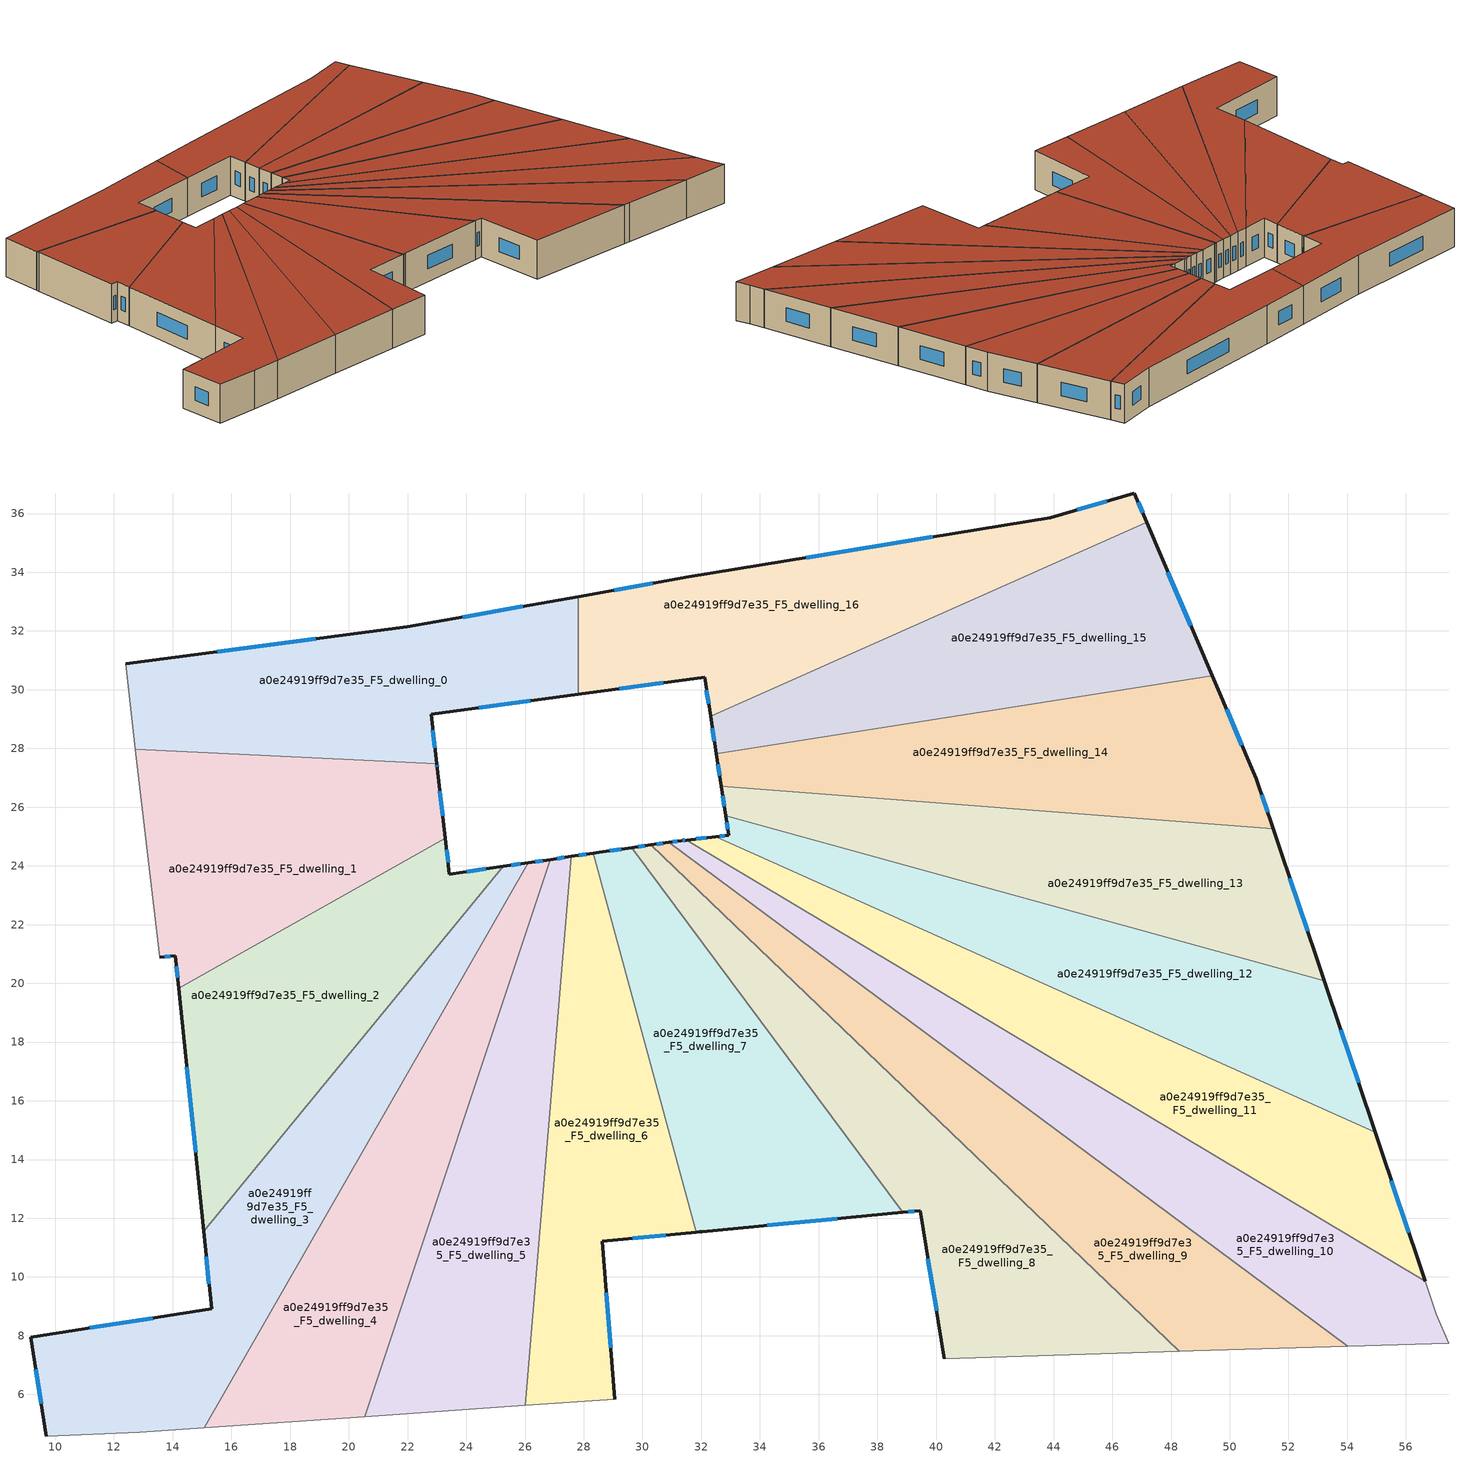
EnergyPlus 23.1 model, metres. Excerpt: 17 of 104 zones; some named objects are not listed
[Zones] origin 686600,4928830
a0e24919ff9d7e35_F5_dwelling_0
 floor to a0e24919ff9d7e35_F4_dwelling_0 (EU_floor_Construction): 27.81,33.17 27.81,29.84 22.8,29.17 22.99,27.47 12.73,27.97 12.39,30.89 21.99,32.14 z15
 wall outside (EU_wall_Construction): 27.81,33.17 21.99,32.14 12.39,30.89 / 22.99,27.47 22.8,29.17 27.81,29.84 z15:18
 wall to a0e24919ff9d7e35_F5_dwelling_16 (EU_wall_Construction): 27.81,29.84 27.81,33.17 z15:18
 wall to a0e24919ff9d7e35_F5_dwelling_1 (EU_wall_Construction): 12.73,27.97 22.99,27.47 z15:18
 wall adiabatic (EU_wall_Construction): 12.39,30.89 12.73,27.97 z15:18
 window (EU_Window_Construction): 18.87,31.73 15.52,31.3 / 25.92,32.84 23.88,32.48 / 24.43,29.39 26.18,29.62 / 22.93,28.02 22.86,28.62 z15.98:17.02
 roof outside (EU_roof_Construction): 27.81,29.84 27.81,33.17 21.99,32.14 12.39,30.89 12.73,27.97 22.99,27.47 22.8,29.17 z18
a0e24919ff9d7e35_F5_dwelling_1
 floor to a0e24919ff9d7e35_F4_dwelling_1 (EU_floor_Construction): 22.99,27.47 23.01,27.32 23.28,24.94 14.21,19.83 14.09,20.94 13.55,20.89 12.75,27.82 12.73,27.97 z15
 wall outside (EU_wall_Construction): 23.28,24.94 23.01,27.32 22.99,27.47 / 13.55,20.89 14.09,20.94 14.21,19.83 z15:18
 wall adiabatic (EU_wall_Construction): 12.73,27.97 12.75,27.82 13.55,20.89 z15:18
 wall to a0e24919ff9d7e35_F5_dwelling_2 (EU_wall_Construction): 14.21,19.83 23.28,24.94 z15:18
 window (EU_Window_Construction): 23.01,27.37 23,27.42 / 23.2,25.72 23.1,26.55 / 14.13,20.58 14.17,20.19 / 13.73,20.91 13.92,20.92 z15.98:17.02
 roof outside (EU_roof_Construction): 23.28,24.94 23.01,27.32 22.99,27.47 12.73,27.97 12.75,27.82 13.55,20.89 14.09,20.94 14.21,19.83 z18
a0e24919ff9d7e35_F5_dwelling_10
 floor to a0e24919ff9d7e35_F4_dwelling_10 (EU_floor_Construction): 56.66,9.85 57.03,8.73 57.45,7.75 54.02,7.65 30.89,24.8 31.31,24.86 31.5,24.88 z15
 wall outside (EU_wall_Construction): 31.5,24.88 31.31,24.86 30.89,24.8 z15:18
 wall adiabatic (EU_wall_Construction): 54.02,7.65 57.45,7.75 57.03,8.73 56.66,9.85 z15:18
 wall to a0e24919ff9d7e35_F5_dwelling_9 (EU_wall_Construction): 30.89,24.8 54.02,7.65 z15:18
 wall to a0e24919ff9d7e35_F5_dwelling_11 (EU_wall_Construction): 56.66,9.85 31.5,24.88 z15:18
 window (EU_Window_Construction): 31.18,24.84 31.03,24.82 / 31.44,24.87 31.37,24.87 z15.98:17.02
 roof outside (EU_roof_Construction): 57.45,7.75 57.03,8.73 56.66,9.85 31.5,24.88 31.31,24.86 30.89,24.8 54.02,7.65 z18
a0e24919ff9d7e35_F5_dwelling_11
 floor to a0e24919ff9d7e35_F4_dwelling_11 (EU_floor_Construction): 54.95,14.93 56.66,9.85 31.5,24.88 32.49,24.99 z15
 wall outside (EU_wall_Construction): 32.49,24.99 31.5,24.88 / 56.66,9.85 54.95,14.93 z15:18
 wall to a0e24919ff9d7e35_F5_dwelling_12 (EU_wall_Construction): 54.95,14.93 32.49,24.99 z15:18
 window (EU_Window_Construction): 32.17,24.95 31.82,24.92 / 56.1,11.5 55.5,13.28 z15.98:17.02
 roof outside (EU_roof_Construction): 56.66,9.85 54.95,14.93 32.49,24.99 31.5,24.88 z18
a0e24919ff9d7e35_F5_dwelling_12
 floor to a0e24919ff9d7e35_F4_dwelling_12 (EU_floor_Construction): 53.21,20.09 54.95,14.93 32.49,24.99 32.94,25.04 32.84,25.7 z15
 wall outside (EU_wall_Construction): 32.84,25.7 32.94,25.04 32.49,24.99 / 54.95,14.93 53.21,20.09 z15:18
 wall to a0e24919ff9d7e35_F5_dwelling_13 (EU_wall_Construction): 53.21,20.09 32.84,25.7 z15:18
 window (EU_Window_Construction): 32.8,25.02 32.64,25.01 / 32.87,25.49 32.91,25.26 / 54.38,16.61 53.78,18.41 z15.98:17.02
 roof outside (EU_roof_Construction): 54.95,14.93 53.21,20.09 32.84,25.7 32.94,25.04 32.49,24.99 z18
a0e24919ff9d7e35_F5_dwelling_13
 floor to a0e24919ff9d7e35_F4_dwelling_13 (EU_floor_Construction): 51.47,25.27 53.21,20.09 32.84,25.7 32.69,26.71 z15
 wall outside (EU_wall_Construction): 32.69,26.71 32.84,25.7 / 53.21,20.09 51.47,25.27 z15:18
 wall to a0e24919ff9d7e35_F5_dwelling_14 (EU_wall_Construction): 51.47,25.27 32.69,26.71 z15:18
 window (EU_Window_Construction): 32.74,26.38 32.79,26.03 / 52.65,21.77 52.04,23.59 z15.98:17.02
 roof outside (EU_roof_Construction): 53.21,20.09 51.47,25.27 32.69,26.71 32.84,25.7 z18
a0e24919ff9d7e35_F5_dwelling_14
 floor to a0e24919ff9d7e35_F4_dwelling_14 (EU_floor_Construction): 49.41,30.47 50.9,26.97 51.47,25.27 32.69,26.71 32.51,27.83 z15
 wall outside (EU_wall_Construction): 32.51,27.83 32.69,26.71 / 51.47,25.27 50.9,26.97 49.41,30.47 z15:18
 wall to a0e24919ff9d7e35_F5_dwelling_15 (EU_wall_Construction): 49.41,30.47 32.51,27.83 z15:18
 window (EU_Window_Construction): 32.57,27.46 32.63,27.07 / 50.42,28.11 49.89,29.33 / 51.29,25.82 51.09,26.42 z15.98:17.02
 roof outside (EU_roof_Construction): 51.47,25.27 50.9,26.97 49.41,30.47 32.51,27.83 32.69,26.71 z18
a0e24919ff9d7e35_F5_dwelling_15
 floor to a0e24919ff9d7e35_F4_dwelling_15 (EU_floor_Construction): 47.17,35.71 49.41,30.47 32.51,27.83 32.32,29.09 z15
 wall outside (EU_wall_Construction): 32.32,29.09 32.51,27.83 / 49.41,30.47 47.17,35.71 z15:18
 wall to a0e24919ff9d7e35_F5_dwelling_16 (EU_wall_Construction): 47.17,35.71 32.32,29.09 z15:18
 window (EU_Window_Construction): 32.38,28.68 32.45,28.24 / 48.68,32.18 47.89,34.01 z15.98:17.02
 roof outside (EU_roof_Construction): 49.41,30.47 47.17,35.71 32.32,29.09 32.51,27.83 z18
a0e24919ff9d7e35_F5_dwelling_16
 floor to a0e24919ff9d7e35_F4_dwelling_16 (EU_floor_Construction): 46.74,36.7 47.17,35.71 32.32,29.09 32.11,30.42 27.81,29.84 27.81,33.17 31.58,33.84 43.88,35.86 z15
 wall outside (EU_wall_Construction): 27.81,29.84 32.11,30.42 32.32,29.09 / 47.17,35.71 46.74,36.7 43.88,35.86 31.58,33.84 27.81,33.17 z15:18
 window (EU_Window_Construction): 32.18,29.99 32.25,29.53 / 29.21,30.03 30.71,30.23 / 30.36,33.62 29.04,33.39 / 39.88,35.2 35.58,34.5 / 45.81,36.43 44.81,36.13 / 47.03,36.03 46.88,36.38 z15.98:17.02
 roof outside (EU_roof_Construction): 47.17,35.71 46.74,36.7 43.88,35.86 31.58,33.84 27.81,33.17 27.81,29.84 32.11,30.42 32.32,29.09 z18
a0e24919ff9d7e35_F5_dwelling_2
 floor to a0e24919ff9d7e35_F4_dwelling_2 (EU_floor_Construction): 25.26,23.99 15.05,11.55 14.21,19.83 23.28,24.94 23.42,23.72 z15
 wall outside (EU_wall_Construction): 14.21,19.83 15.05,11.55 / 25.26,23.99 23.42,23.72 23.28,24.94 z15:18
 wall to a0e24919ff9d7e35_F5_dwelling_3 (EU_wall_Construction): 15.05,11.55 25.26,23.99 z15:18
 window (EU_Window_Construction): 14.48,17.14 14.78,14.25 / 23.38,24.12 23.33,24.54 / 24.66,23.9 24.02,23.81 z15.98:17.02
 roof outside (EU_roof_Construction): 15.05,11.55 25.26,23.99 23.42,23.72 23.28,24.94 14.21,19.83 z18
a0e24919ff9d7e35_F5_dwelling_3
 floor to a0e24919ff9d7e35_F4_dwelling_3 (EU_floor_Construction): 26.1,24.11 15.08,4.86 12.88,4.71 9.69,4.58 9.17,7.95 15.32,8.91 15.05,11.55 25.26,23.99 z15
 wall outside (EU_wall_Construction): 15.05,11.55 15.32,8.91 9.17,7.95 9.69,4.58 / 26.1,24.11 25.26,23.99 z15:18
 wall to a0e24919ff9d7e35_F5_dwelling_4 (EU_wall_Construction): 15.08,4.86 26.1,24.11 z15:18
 wall adiabatic (EU_wall_Construction): 9.69,4.58 12.88,4.71 15.08,4.86 z15:18
 window (EU_Window_Construction): 15.14,10.69 15.23,9.77 / 25.83,24.07 25.54,24.03 / 9.34,6.86 9.52,5.68 / 13.32,8.6 11.17,8.26 z15.98:17.02
 roof outside (EU_roof_Construction): 15.08,4.86 26.1,24.11 25.26,23.99 15.05,11.55 15.32,8.91 9.17,7.95 9.69,4.58 12.88,4.71 z18
a0e24919ff9d7e35_F5_dwelling_4
 floor to a0e24919ff9d7e35_F4_dwelling_4 (EU_floor_Construction): 26.85,24.22 20.54,5.25 15.08,4.86 26.1,24.11 z15
 wall outside (EU_wall_Construction): 26.85,24.22 26.1,24.11 z15:18
 wall to a0e24919ff9d7e35_F5_dwelling_5 (EU_wall_Construction): 20.54,5.25 26.85,24.22 z15:18
 wall adiabatic (EU_wall_Construction): 15.08,4.86 20.54,5.25 z15:18
 window (EU_Window_Construction): 26.61,24.18 26.35,24.14 z15.98:17.02
 roof outside (EU_roof_Construction): 20.54,5.25 26.85,24.22 26.1,24.11 15.08,4.86 z18
a0e24919ff9d7e35_F5_dwelling_5
 floor to a0e24919ff9d7e35_F4_dwelling_5 (EU_floor_Construction): 27.58,24.32 26.01,5.63 20.54,5.25 26.85,24.22 z15
 wall outside (EU_wall_Construction): 27.58,24.32 26.85,24.22 z15:18
 wall to a0e24919ff9d7e35_F5_dwelling_6 (EU_wall_Construction): 26.01,5.63 27.58,24.32 z15:18
 wall adiabatic (EU_wall_Construction): 20.54,5.25 26.01,5.63 z15:18
 window (EU_Window_Construction): 27.34,24.29 27.09,24.25 z15.98:17.02
 roof outside (EU_roof_Construction): 26.01,5.63 27.58,24.32 26.85,24.22 20.54,5.25 z18
a0e24919ff9d7e35_F5_dwelling_6
 floor to a0e24919ff9d7e35_F4_dwelling_6 (EU_floor_Construction): 28.33,24.43 31.84,11.53 28.63,11.22 29.06,5.84 26.01,5.63 27.58,24.32 z15
 wall outside (EU_wall_Construction): 28.33,24.43 27.58,24.32 / 29.06,5.84 28.63,11.22 31.84,11.53 z15:18
 wall to a0e24919ff9d7e35_F5_dwelling_7 (EU_wall_Construction): 31.84,11.53 28.33,24.43 z15:18
 wall adiabatic (EU_wall_Construction): 26.01,5.63 29.06,5.84 z15:18
 window (EU_Window_Construction): 28.08,24.39 27.82,24.36 / 29.67,11.32 30.79,11.43 / 28.92,7.59 28.77,9.47 z15.98:17.02
 roof outside (EU_roof_Construction): 29.06,5.84 28.63,11.22 31.84,11.53 28.33,24.43 27.58,24.32 26.01,5.63 z18
a0e24919ff9d7e35_F5_dwelling_7
 floor to a0e24919ff9d7e35_F4_dwelling_7 (EU_floor_Construction): 29.64,24.62 38.86,12.2 32.04,11.55 31.94,11.54 31.84,11.53 28.33,24.43 28.43,24.44 28.53,24.46 z15
 wall outside (EU_wall_Construction): 29.64,24.62 28.53,24.46 28.43,24.44 28.33,24.43 / 31.84,11.53 31.94,11.54 32.04,11.55 38.86,12.2 z15:18
 wall to a0e24919ff9d7e35_F5_dwelling_8 (EU_wall_Construction): 38.86,12.2 29.64,24.62 z15:18
 window (EU_Window_Construction): 29.28,24.57 28.89,24.51 / 34.26,11.76 36.64,11.99 z15.98:17.02
 roof outside (EU_roof_Construction): 38.86,12.2 29.64,24.62 28.53,24.46 28.43,24.44 28.33,24.43 31.84,11.53 31.94,11.54 32.04,11.55 z18
a0e24919ff9d7e35_F5_dwelling_8
 floor to a0e24919ff9d7e35_F4_dwelling_8 (EU_floor_Construction): 39.45,12.26 38.86,12.2 29.64,24.62 30.29,24.71 48.28,7.47 40.28,7.21 z15
 wall outside (EU_wall_Construction): 38.86,12.2 39.45,12.26 40.28,7.21 / 30.29,24.71 29.64,24.62 z15:18
 wall to a0e24919ff9d7e35_F5_dwelling_9 (EU_wall_Construction): 48.28,7.47 30.29,24.71 z15:18
 wall adiabatic (EU_wall_Construction): 40.28,7.21 48.28,7.47 z15:18
 window (EU_Window_Construction): 39.05,12.22 39.26,12.24 / 30.08,24.68 29.85,24.65 / 39.72,10.62 40.01,8.85 z15.98:17.02
 roof outside (EU_roof_Construction): 48.28,7.47 30.29,24.71 29.64,24.62 38.86,12.2 39.45,12.26 40.28,7.21 z18
a0e24919ff9d7e35_F5_dwelling_9
 floor to a0e24919ff9d7e35_F4_dwelling_9 (EU_floor_Construction): 54.02,7.65 48.76,7.49 48.28,7.47 30.29,24.71 30.89,24.8 z15
 wall outside (EU_wall_Construction): 30.89,24.8 30.29,24.71 z15:18
 wall adiabatic (EU_wall_Construction): 48.28,7.47 48.76,7.49 54.02,7.65 z15:18
 window (EU_Window_Construction): 30.7,24.77 30.49,24.74 z15.98:17.02
 roof outside (EU_roof_Construction): 54.02,7.65 30.89,24.8 30.29,24.71 48.28,7.47 48.76,7.49 z18
[Building]
EU S2 Campaign: North Axis=0; Terrain=City; Solar Distribution=FullExterior
[Site:Location]
Bologna: Latitude=44.5; Longitude=11.25; Time Zone=1; Elevation=37
[SizingPeriod:WeatherFileDays]
AnnualSizingPeriod: Begin Month=1; Begin Day of Month=1; End Month=12; End Day of Month=31; Day of Week for Start Day=Monday; Use Weather File Daylight Saving Period=No; Use Weather File Rain and Snow Indicators=No
[MATERIAL]
EU_InternalMass_Material: Roughness=MediumRough; Thickness=0.1; Conductivity=1; Density=1800; Specific Heat=900; Thermal Absorptance=0.9; Solar Absorptance=0.7; Visible Absorptance=0.7
[MATERIAL:NOMASS] Roughness=MediumRough; Thermal Absorptance=0.9; Solar Absorptance=0.7; Visible Absorptance=0.7
Name | Thermal Resistance
EU_wall_NoMass | 0.905828
EU_roof_NoMass | 0.37593
EU_floor_NoMass | 0.67114
[WINDOWMATERIAL:SIMPLEGLAZINGSYSTEM]
EU_Window_SimpleGlazing: UFactor=4.52486; Solar Heat Gain Coefficient=0.85; Visible Transmittance=0.85
[CONSTRUCTION]
EU_wall_Construction: EU_wall_NoMass
EU_roof_Construction: EU_roof_NoMass
EU_floor_Construction: EU_floor_NoMass
EU_Window_Construction: EU_Window_SimpleGlazing
EU_InternalMass_Construction: EU_InternalMass_Material
[ZONE] Type=1; Multiplier=1; Ceiling Height=autocalculate; Floor Area=autocalculate; Part of Total Floor Area=Yes
Name | Volume
a0e24919ff9d7e35_F5_dwelling_0 | 167.191
a0e24919ff9d7e35_F5_dwelling_1 | 165.529
a0e24919ff9d7e35_F5_dwelling_10 | 171.903
a0e24919ff9d7e35_F5_dwelling_11 | 171.829
a0e24919ff9d7e35_F5_dwelling_12 | 171.807
a0e24919ff9d7e35_F5_dwelling_13 | 171.837
a0e24919ff9d7e35_F5_dwelling_14 | 171.811
a0e24919ff9d7e35_F5_dwelling_15 | 171.795
a0e24919ff9d7e35_F5_dwelling_16 | 171.854
a0e24919ff9d7e35_F5_dwelling_2 | 167.367
a0e24919ff9d7e35_F5_dwelling_3 | 187.255
a0e24919ff9d7e35_F5_dwelling_4 | 171.793
a0e24919ff9d7e35_F5_dwelling_5 | 171.841
a0e24919ff9d7e35_F5_dwelling_6 | 163.792
a0e24919ff9d7e35_F5_dwelling_7 | 166.583
a0e24919ff9d7e35_F5_dwelling_8 | 185.098
a0e24919ff9d7e35_F5_dwelling_9 | 171.761
[INTERNALMASS] Construction=EU_InternalMass_Construction
Name | Zone or ZoneList | Surface Area
a0e24919ff9d7e35_F5_dwelling_0_EU_InternalMass | a0e24919ff9d7e35_F5_dwelling_0 | 55.731
a0e24919ff9d7e35_F5_dwelling_1_EU_InternalMass | a0e24919ff9d7e35_F5_dwelling_1 | 55.1736
a0e24919ff9d7e35_F5_dwelling_2_EU_InternalMass | a0e24919ff9d7e35_F5_dwelling_2 | 55.7892
a0e24919ff9d7e35_F5_dwelling_3_EU_InternalMass | a0e24919ff9d7e35_F5_dwelling_3 | 62.4137
a0e24919ff9d7e35_F5_dwelling_4_EU_InternalMass | a0e24919ff9d7e35_F5_dwelling_4 | 57.2642
a0e24919ff9d7e35_F5_dwelling_5_EU_InternalMass | a0e24919ff9d7e35_F5_dwelling_5 | 57.2804
a0e24919ff9d7e35_F5_dwelling_6_EU_InternalMass | a0e24919ff9d7e35_F5_dwelling_6 | 54.6039
a0e24919ff9d7e35_F5_dwelling_7_EU_InternalMass | a0e24919ff9d7e35_F5_dwelling_7 | 55.5245
a0e24919ff9d7e35_F5_dwelling_8_EU_InternalMass | a0e24919ff9d7e35_F5_dwelling_8 | 61.6954
a0e24919ff9d7e35_F5_dwelling_9_EU_InternalMass | a0e24919ff9d7e35_F5_dwelling_9 | 57.2541
a0e24919ff9d7e35_F5_dwelling_10_EU_InternalMass | a0e24919ff9d7e35_F5_dwelling_10 | 57.3013
a0e24919ff9d7e35_F5_dwelling_11_EU_InternalMass | a0e24919ff9d7e35_F5_dwelling_11 | 57.276
a0e24919ff9d7e35_F5_dwelling_12_EU_InternalMass | a0e24919ff9d7e35_F5_dwelling_12 | 57.269
a0e24919ff9d7e35_F5_dwelling_13_EU_InternalMass | a0e24919ff9d7e35_F5_dwelling_13 | 57.279
a0e24919ff9d7e35_F5_dwelling_14_EU_InternalMass | a0e24919ff9d7e35_F5_dwelling_14 | 57.2706
a0e24919ff9d7e35_F5_dwelling_15_EU_InternalMass | a0e24919ff9d7e35_F5_dwelling_15 | 57.265
a0e24919ff9d7e35_F5_dwelling_16_EU_InternalMass | a0e24919ff9d7e35_F5_dwelling_16 | 57.2834
[OTHEREQUIPMENT] Fuel Type=Electricity; Design Level Calculation Method=Watts/Area; Power per Zone Floor Area=1; Fraction Latent=0; Fraction Radiant=0; Fraction Lost=0; Carbon Dioxide Generation Rate=0; EndUse Subcategory=EU_Step8_InternalGains
Name | Zone or ZoneList or Space or SpaceList | Schedule
EU_Step8_InternalGain_a0e24919ff9d7e35_F5_dwelling_0_f000 | a0e24919ff9d7e35_F5_dwelling_0 | EU_Step8_GainSchedule_a0e24919ff9d7e35_F5_dwelling_0_f000
EU_Step8_InternalGain_a0e24919ff9d7e35_F5_dwelling_1_f000 | a0e24919ff9d7e35_F5_dwelling_1 | EU_Step8_GainSchedule_a0e24919ff9d7e35_F5_dwelling_1_f000
EU_Step8_InternalGain_a0e24919ff9d7e35_F5_dwelling_2_f000 | a0e24919ff9d7e35_F5_dwelling_2 | EU_Step8_GainSchedule_a0e24919ff9d7e35_F5_dwelling_2_f000
EU_Step8_InternalGain_a0e24919ff9d7e35_F5_dwelling_3_f000 | a0e24919ff9d7e35_F5_dwelling_3 | EU_Step8_GainSchedule_a0e24919ff9d7e35_F5_dwelling_3_f000
EU_Step8_InternalGain_a0e24919ff9d7e35_F5_dwelling_4_f000 | a0e24919ff9d7e35_F5_dwelling_4 | EU_Step8_GainSchedule_a0e24919ff9d7e35_F5_dwelling_4_f000
EU_Step8_InternalGain_a0e24919ff9d7e35_F5_dwelling_5_f000 | a0e24919ff9d7e35_F5_dwelling_5 | EU_Step8_GainSchedule_a0e24919ff9d7e35_F5_dwelling_5_f000
EU_Step8_InternalGain_a0e24919ff9d7e35_F5_dwelling_6_f000 | a0e24919ff9d7e35_F5_dwelling_6 | EU_Step8_GainSchedule_a0e24919ff9d7e35_F5_dwelling_6_f000
EU_Step8_InternalGain_a0e24919ff9d7e35_F5_dwelling_7_f000 | a0e24919ff9d7e35_F5_dwelling_7 | EU_Step8_GainSchedule_a0e24919ff9d7e35_F5_dwelling_7_f000
EU_Step8_InternalGain_a0e24919ff9d7e35_F5_dwelling_8_f000 | a0e24919ff9d7e35_F5_dwelling_8 | EU_Step8_GainSchedule_a0e24919ff9d7e35_F5_dwelling_8_f000
EU_Step8_InternalGain_a0e24919ff9d7e35_F5_dwelling_9_f000 | a0e24919ff9d7e35_F5_dwelling_9 | EU_Step8_GainSchedule_a0e24919ff9d7e35_F5_dwelling_9_f000
EU_Step8_InternalGain_a0e24919ff9d7e35_F5_dwelling_10_f000 | a0e24919ff9d7e35_F5_dwelling_10 | EU_Step8_GainSchedule_a0e24919ff9d7e35_F5_dwelling_10_f000
EU_Step8_InternalGain_a0e24919ff9d7e35_F5_dwelling_11_f000 | a0e24919ff9d7e35_F5_dwelling_11 | EU_Step8_GainSchedule_a0e24919ff9d7e35_F5_dwelling_11_f000
EU_Step8_InternalGain_a0e24919ff9d7e35_F5_dwelling_12_f000 | a0e24919ff9d7e35_F5_dwelling_12 | EU_Step8_GainSchedule_a0e24919ff9d7e35_F5_dwelling_12_f000
EU_Step8_InternalGain_a0e24919ff9d7e35_F5_dwelling_13_f000 | a0e24919ff9d7e35_F5_dwelling_13 | EU_Step8_GainSchedule_a0e24919ff9d7e35_F5_dwelling_13_f000
EU_Step8_InternalGain_a0e24919ff9d7e35_F5_dwelling_14_f000 | a0e24919ff9d7e35_F5_dwelling_14 | EU_Step8_GainSchedule_a0e24919ff9d7e35_F5_dwelling_14_f000
EU_Step8_InternalGain_a0e24919ff9d7e35_F5_dwelling_15_f000 | a0e24919ff9d7e35_F5_dwelling_15 | EU_Step8_GainSchedule_a0e24919ff9d7e35_F5_dwelling_15_f000
EU_Step8_InternalGain_a0e24919ff9d7e35_F5_dwelling_16_f000 | a0e24919ff9d7e35_F5_dwelling_16 | EU_Step8_GainSchedule_a0e24919ff9d7e35_F5_dwelling_16_f000
[ZONEVENTILATION:DESIGNFLOWRATE] Schedule=EU_AlwaysOn; Design Flow Rate Calculation Method=AirChanges/Hour; Air Changes per Hour=0.73129; Ventilation Type=Natural; Fan Pressure Rise=0; Fan Total Efficiency=1; Constant Term Coefficient=1; Temperature Term Coefficient=0; Velocity Term Coefficient=0; Velocity Squared Term Coefficient=0; Minimum Indoor Temperature=-100; Maximum Indoor Temperature=100; Delta Temperature=-100; Minimum Outdoor Temperature=-100; Maximum Outdoor Temperature=100; Maximum Wind Speed=40
Name | Zone or ZoneList or Space or SpaceList
EU_ConstantAir_a0e24919ff9d7e35_F5_dwelling_0 | a0e24919ff9d7e35_F5_dwelling_0
EU_ConstantAir_a0e24919ff9d7e35_F5_dwelling_1 | a0e24919ff9d7e35_F5_dwelling_1
EU_ConstantAir_a0e24919ff9d7e35_F5_dwelling_2 | a0e24919ff9d7e35_F5_dwelling_2
EU_ConstantAir_a0e24919ff9d7e35_F5_dwelling_3 | a0e24919ff9d7e35_F5_dwelling_3
EU_ConstantAir_a0e24919ff9d7e35_F5_dwelling_4 | a0e24919ff9d7e35_F5_dwelling_4
EU_ConstantAir_a0e24919ff9d7e35_F5_dwelling_5 | a0e24919ff9d7e35_F5_dwelling_5
EU_ConstantAir_a0e24919ff9d7e35_F5_dwelling_6 | a0e24919ff9d7e35_F5_dwelling_6
EU_ConstantAir_a0e24919ff9d7e35_F5_dwelling_7 | a0e24919ff9d7e35_F5_dwelling_7
EU_ConstantAir_a0e24919ff9d7e35_F5_dwelling_8 | a0e24919ff9d7e35_F5_dwelling_8
EU_ConstantAir_a0e24919ff9d7e35_F5_dwelling_9 | a0e24919ff9d7e35_F5_dwelling_9
EU_ConstantAir_a0e24919ff9d7e35_F5_dwelling_10 | a0e24919ff9d7e35_F5_dwelling_10
EU_ConstantAir_a0e24919ff9d7e35_F5_dwelling_11 | a0e24919ff9d7e35_F5_dwelling_11
EU_ConstantAir_a0e24919ff9d7e35_F5_dwelling_12 | a0e24919ff9d7e35_F5_dwelling_12
EU_ConstantAir_a0e24919ff9d7e35_F5_dwelling_13 | a0e24919ff9d7e35_F5_dwelling_13
EU_ConstantAir_a0e24919ff9d7e35_F5_dwelling_14 | a0e24919ff9d7e35_F5_dwelling_14
EU_ConstantAir_a0e24919ff9d7e35_F5_dwelling_15 | a0e24919ff9d7e35_F5_dwelling_15
EU_ConstantAir_a0e24919ff9d7e35_F5_dwelling_16 | a0e24919ff9d7e35_F5_dwelling_16
[HVACTEMPLATE:ZONE:IDEALLOADSAIRSYSTEM] System Availability Schedule=EU_AlwaysOn; Maximum Heating Supply Air Temperature=50; Minimum Cooling Supply Air Temperature=13; Maximum Heating Supply Air Humidity Ratio=0.0156; Minimum Cooling Supply Air Humidity Ratio=0.0077; Heating Limit=NoLimit; Cooling Limit=NoLimit; Heating Availability Schedule=EU_AlwaysOn; Cooling Availability Schedule=EU_CoolingOff; Dehumidification Control Type=ConstantSensibleHeatRatio; Cooling Sensible Heat Ratio=0.7; Dehumidification Setpoint=60; Humidification Control Type=None; Humidification Setpoint=30; Outdoor Air Method=None; Outdoor Air Flow Rate per Person=0.00944; Outdoor Air Flow Rate per Zone Floor Area=0; Outdoor Air Flow Rate per Zone=0; Demand Controlled Ventilation Type=None; Outdoor Air Economizer Type=NoEconomizer; Heat Recovery Type=None; Sensible Heat Recovery Effectiveness=0.7; Latent Heat Recovery Effectiveness=0.65
Name | Template Thermostat
a0e24919ff9d7e35_F5_dwelling_0 | EU_HeatOnly_a0e24919ff9d7e35_F5_dwelling_0
a0e24919ff9d7e35_F5_dwelling_1 | EU_HeatOnly_a0e24919ff9d7e35_F5_dwelling_1
a0e24919ff9d7e35_F5_dwelling_2 | EU_HeatOnly_a0e24919ff9d7e35_F5_dwelling_2
a0e24919ff9d7e35_F5_dwelling_3 | EU_HeatOnly_a0e24919ff9d7e35_F5_dwelling_3
a0e24919ff9d7e35_F5_dwelling_4 | EU_HeatOnly_a0e24919ff9d7e35_F5_dwelling_4
a0e24919ff9d7e35_F5_dwelling_5 | EU_HeatOnly_a0e24919ff9d7e35_F5_dwelling_5
a0e24919ff9d7e35_F5_dwelling_6 | EU_HeatOnly_a0e24919ff9d7e35_F5_dwelling_6
a0e24919ff9d7e35_F5_dwelling_7 | EU_HeatOnly_a0e24919ff9d7e35_F5_dwelling_7
a0e24919ff9d7e35_F5_dwelling_8 | EU_HeatOnly_a0e24919ff9d7e35_F5_dwelling_8
a0e24919ff9d7e35_F5_dwelling_9 | EU_HeatOnly_a0e24919ff9d7e35_F5_dwelling_9
a0e24919ff9d7e35_F5_dwelling_10 | EU_HeatOnly_a0e24919ff9d7e35_F5_dwelling_10
a0e24919ff9d7e35_F5_dwelling_11 | EU_HeatOnly_a0e24919ff9d7e35_F5_dwelling_11
a0e24919ff9d7e35_F5_dwelling_12 | EU_HeatOnly_a0e24919ff9d7e35_F5_dwelling_12
a0e24919ff9d7e35_F5_dwelling_13 | EU_HeatOnly_a0e24919ff9d7e35_F5_dwelling_13
a0e24919ff9d7e35_F5_dwelling_14 | EU_HeatOnly_a0e24919ff9d7e35_F5_dwelling_14
a0e24919ff9d7e35_F5_dwelling_15 | EU_HeatOnly_a0e24919ff9d7e35_F5_dwelling_15
a0e24919ff9d7e35_F5_dwelling_16 | EU_HeatOnly_a0e24919ff9d7e35_F5_dwelling_16
[SIZING:ZONE] Zone Cooling Design Supply Air Temperature Input Method=SupplyAirTemperature; Zone Cooling Design Supply Air Temperature=13; Zone Heating Design Supply Air Temperature Input Method=SupplyAirTemperature; Zone Heating Design Supply Air Temperature=50; Zone Cooling Design Supply Air Humidity Ratio=0.008; Zone Heating Design Supply Air Humidity Ratio=0.008; Cooling Design Air Flow Method=DesignDay; Cooling Design Air Flow Rate=0; Cooling Minimum Air Flow per Zone Floor Area=0.000762; Cooling Minimum Air Flow=0; Cooling Minimum Air Flow Fraction=0.2; Heating Design Air Flow Method=DesignDay; Heating Design Air Flow Rate=0; Heating Maximum Air Flow per Zone Floor Area=0.002032; Heating Maximum Air Flow=0.141576; Heating Maximum Air Flow Fraction=0.3; Account for Dedicated Outdoor Air System=No; Dedicated Outdoor Air System Control Strategy=NeutralSupplyAir; Dedicated Outdoor Air Low Setpoint Temperature for Design=autosize; Dedicated Outdoor Air High Setpoint Temperature for Design=autosize; Zone Load Sizing Method=Sensible Load Only No Latent Load; Zone Latent Cooling Design Supply Air Humidity Ratio Input Method=HumidityRatioDifference; Zone Cooling Design Supply Air Humidity Ratio Difference=0.005; Zone Latent Heating Design Supply Air Humidity Ratio Input Method=HumidityRatioDifference; Zone Humidification Design Supply Air Humidity Ratio Difference=0.005
a0e24919ff9d7e35_F5_dwelling_0; a0e24919ff9d7e35_F5_dwelling_1; a0e24919ff9d7e35_F5_dwelling_2; a0e24919ff9d7e35_F5_dwelling_3; a0e24919ff9d7e35_F5_dwelling_4; a0e24919ff9d7e35_F5_dwelling_5; a0e24919ff9d7e35_F5_dwelling_6; a0e24919ff9d7e35_F5_dwelling_7; a0e24919ff9d7e35_F5_dwelling_8; a0e24919ff9d7e35_F5_dwelling_9; a0e24919ff9d7e35_F5_dwelling_10; a0e24919ff9d7e35_F5_dwelling_11; a0e24919ff9d7e35_F5_dwelling_12; a0e24919ff9d7e35_F5_dwelling_13; a0e24919ff9d7e35_F5_dwelling_14; a0e24919ff9d7e35_F5_dwelling_15; a0e24919ff9d7e35_F5_dwelling_16
[SCHEDULE:CONSTANT]
Name | Hourly Value
EU_AlwaysOn | 1
EU_CoolingOff | 0
[SCHEDULE:FILE] Column Number=1; Rows to Skip at Top=0; Number of Hours of Data=8760; Column Separator=Comma; Interpolate to Timestep=No; Minutes per Item=60; Adjust Schedule for Daylight Savings=Yes
Name | File
EU_Step8_GainSchedule_a0e24919ff9d7e35_F5_dwelling_0_f000 | ../../schedules/a0e24919ff9d7e35/a0e24919ff9d7e35_F5_dwelling_0_f000_gain.csv
EU_Step8_GainSchedule_a0e24919ff9d7e35_F5_dwelling_1_f000 | ../../schedules/a0e24919ff9d7e35/a0e24919ff9d7e35_F5_dwelling_1_f000_gain.csv
EU_Step8_GainSchedule_a0e24919ff9d7e35_F5_dwelling_2_f000 | ../../schedules/a0e24919ff9d7e35/a0e24919ff9d7e35_F5_dwelling_2_f000_gain.csv
EU_Step8_GainSchedule_a0e24919ff9d7e35_F5_dwelling_3_f000 | ../../schedules/a0e24919ff9d7e35/a0e24919ff9d7e35_F5_dwelling_3_f000_gain.csv
EU_Step8_GainSchedule_a0e24919ff9d7e35_F5_dwelling_4_f000 | ../../schedules/a0e24919ff9d7e35/a0e24919ff9d7e35_F5_dwelling_4_f000_gain.csv
EU_Step8_GainSchedule_a0e24919ff9d7e35_F5_dwelling_5_f000 | ../../schedules/a0e24919ff9d7e35/a0e24919ff9d7e35_F5_dwelling_5_f000_gain.csv
EU_Step8_GainSchedule_a0e24919ff9d7e35_F5_dwelling_6_f000 | ../../schedules/a0e24919ff9d7e35/a0e24919ff9d7e35_F5_dwelling_6_f000_gain.csv
EU_Step8_GainSchedule_a0e24919ff9d7e35_F5_dwelling_7_f000 | ../../schedules/a0e24919ff9d7e35/a0e24919ff9d7e35_F5_dwelling_7_f000_gain.csv
EU_Step8_GainSchedule_a0e24919ff9d7e35_F5_dwelling_8_f000 | ../../schedules/a0e24919ff9d7e35/a0e24919ff9d7e35_F5_dwelling_8_f000_gain.csv
EU_Step8_GainSchedule_a0e24919ff9d7e35_F5_dwelling_9_f000 | ../../schedules/a0e24919ff9d7e35/a0e24919ff9d7e35_F5_dwelling_9_f000_gain.csv
EU_Step8_GainSchedule_a0e24919ff9d7e35_F5_dwelling_10_f000 | ../../schedules/a0e24919ff9d7e35/a0e24919ff9d7e35_F5_dwelling_10_f000_gain.csv
EU_Step8_GainSchedule_a0e24919ff9d7e35_F5_dwelling_11_f000 | ../../schedules/a0e24919ff9d7e35/a0e24919ff9d7e35_F5_dwelling_11_f000_gain.csv
EU_Step8_GainSchedule_a0e24919ff9d7e35_F5_dwelling_12_f000 | ../../schedules/a0e24919ff9d7e35/a0e24919ff9d7e35_F5_dwelling_12_f000_gain.csv
EU_Step8_GainSchedule_a0e24919ff9d7e35_F5_dwelling_13_f000 | ../../schedules/a0e24919ff9d7e35/a0e24919ff9d7e35_F5_dwelling_13_f000_gain.csv
EU_Step8_GainSchedule_a0e24919ff9d7e35_F5_dwelling_14_f000 | ../../schedules/a0e24919ff9d7e35/a0e24919ff9d7e35_F5_dwelling_14_f000_gain.csv
EU_Step8_GainSchedule_a0e24919ff9d7e35_F5_dwelling_15_f000 | ../../schedules/a0e24919ff9d7e35/a0e24919ff9d7e35_F5_dwelling_15_f000_gain.csv
EU_Step8_GainSchedule_a0e24919ff9d7e35_F5_dwelling_16_f000 | ../../schedules/a0e24919ff9d7e35/a0e24919ff9d7e35_F5_dwelling_16_f000_gain.csv
